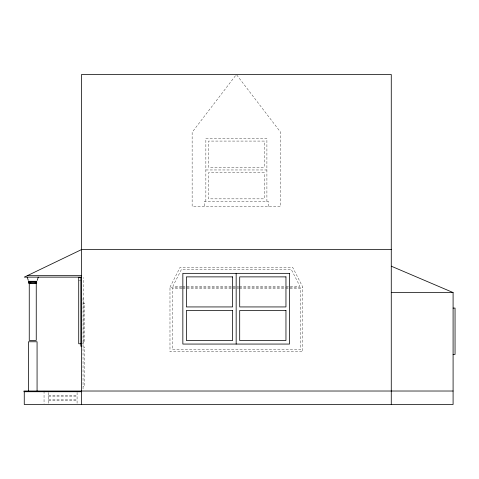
<?xml version="1.0" encoding="UTF-8"?>
<svg xmlns="http://www.w3.org/2000/svg" width="479" height="479" viewBox="0 0 479 479"><rect width="100%" height="100%" fill="white"/><g stroke="black" fill="none" stroke-linecap="round" stroke-linejoin="round"><path stroke-width="0.36" stroke-dasharray="2.4 1.8" d="M169.979 287.161L180.14 267.27L292.633 267.27L302.788 287.161L302.788 351.742L169.979 351.742L169.979 287.161L181.918 287.161M235.482 75.694L192.133 132.288L192.133 206.455L280.64 206.455L280.64 132.288L236.387 74.514M205.862 169.967L266.905 169.967M78.718 280.179L80.837 280.179M181.87 286.179L172.907 286.179L181.559 269.24L291.208 269.24L299.86 286.179L285.67 286.179M182.619 286.179L238.626 286.179M239.374 286.179L284.927 286.179M182.667 287.161L238.626 287.161M239.368 287.161L284.879 287.161M285.628 287.161L302.788 287.161M181.894 288.268L172.189 288.268L172.189 349.532L300.578 349.532L300.578 288.268L285.652 288.268M182.643 288.268L238.626 288.268M239.368 288.268L284.903 288.268M83.047 303.105L84.813 303.105L84.813 342.24L83.047 342.24M81.478 343.766L83.406 343.766L83.406 277.533M83.047 347.065L84.813 347.065L84.813 386.2L83.047 386.2M48.463 395.432L77.083 395.432M48.463 396.139L77.083 396.139M48.463 399.851L77.083 399.851M48.463 400.558L77.083 400.558M268.581 206.455L268.581 201.527L204.186 201.527L204.186 206.455M266.905 201.527L266.905 138.401L205.862 138.401L205.862 201.527M83.047 298.285L83.047 390.271M77.083 392.469L77.083 403.833M48.463 392.469L48.463 403.833M44.05 391.02L44.05 403.779M264.234 141.071L208.533 141.071L208.533 167.291L264.234 167.291L264.234 141.071M264.234 172.638L208.533 172.638L208.533 198.857L264.234 198.857L264.234 172.638"/><path stroke-width="0.72" d="M38.272 277.137L37.218 280.383M36.248 281.353L29.255 281.353M391.271 249.601L81.502 249.601L24.261 277.137L81.502 277.137M27.333 275.664L81.502 275.664M80.837 277.533L78.718 277.533L78.718 343.766L80.837 343.766M391.271 292.543L453.092 292.543L453.092 404.486L24.261 404.486L24.261 391.726M453.092 308.093L455.05 308.093L455.05 354.43L453.092 354.43M81.502 346.227L80.837 346.227L80.837 277.293M453.092 391.02L23.95 391.02L23.95 391.726L81.502 391.726M391.271 266.186L453.092 292.543M28.285 280.383L27.231 277.137M391.271 404.486L391.271 74.514L81.502 74.514L81.502 404.486M236.165 273.347L236.165 344.06M37.069 391.02L37.069 341.772L28.435 341.772L28.435 391.02M36.554 281.305L36.554 283.233M36.248 283.233L36.248 340.359L29.255 340.359L29.255 283.233M36.164 281.305L36.164 283.233M35.536 281.305L35.536 283.233M34.722 281.305L34.722 283.233M33.77 281.305L33.77 283.233M32.752 281.305L32.752 283.233M31.734 281.305L31.734 283.233M30.782 281.305L30.782 283.233M29.967 281.305L29.967 283.233M29.339 281.305L29.339 283.233M28.944 281.305L28.944 283.233M289.49 273.347L182.846 273.347L182.846 344.06L289.49 344.06L289.49 273.347M232.632 276.88L186.379 276.88L186.379 306.937L232.632 306.937L232.632 276.88M285.957 276.88L239.698 276.88L239.698 306.937L285.957 306.937L285.957 276.88M36.691 281.305L28.812 281.305L28.812 283.233L36.691 283.233L36.691 281.305M232.632 310.47L186.379 310.47L186.379 340.521L232.632 340.521L232.632 310.47M285.957 310.47L239.698 310.47L239.698 340.521L285.957 340.521L285.957 310.47"/></g></svg>
